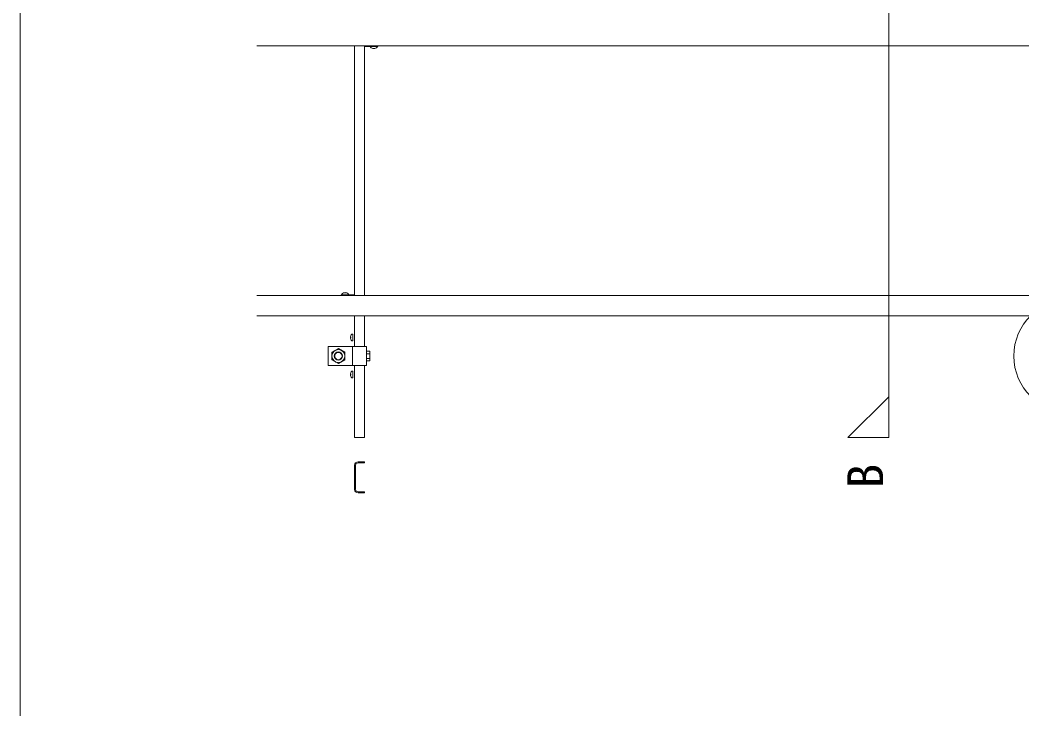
# Model space of a CAD drawing. Units: millimetres, scale not verified. Extents: x -1948 to 1948, y -1375 to 1375.
# Drawn here: x -1948 to -1332, y -113 to 310 of the extents above; entities that cross this region are included whole.
import ezdxf
from ezdxf.enums import TextEntityAlignment as Align

# ---------------------------------------------------------------- set-up
doc = ezdxf.new("R2010")
doc.units = ezdxf.units.MM
doc.header["$LTSCALE"] = 10
for name, color, linetype, lineweight in [('0-0_図面枠', 4, 'Continuous', 18), ('1-2_吊ボルト', 7, 'Continuous', 18), ('1-3_ハンガ・ナット', 4, 'Continuous', 18), ('1-4_野縁受け', 7, 'Continuous', 18), ('1-5_クリップ', 4, 'Continuous', 18), ('1-6_野縁', 6, 'Continuous', 18), ('1-8_文字', 4, 'Continuous', 18), ('1-B_ﾌﾞﾚｰｽ材', 7, 'Continuous', 18), ('1-C_ねじ', 4, 'Continuous', 18)]:
    doc.layers.add(name, color=color, linetype=linetype, lineweight=lineweight)
doc.styles.add('ＭＳ ゴシック', font='')
doc.styles.get('ＭＳ ゴシック').set_extended_font_data('MS Gothic')

msp = doc.modelspace()

# ---------------------------------------------------------------- linework, layer by layer
at = {"layer": '0-0_図面枠', "color": 7}
msp.add_lwpolyline([(-1947.5, 1375), (-1947.5, -1375), (1947.5, -1375)], dxfattribs=at)
at = {"layer": '1-2_吊ボルト', "color": 4}
msp.add_circle((-1751.94, 103.54), 2.25, dxfattribs=at)
at = {"layer": '1-3_ハンガ・ナット'}
for p, q in [((-1758.19, 109.29), (-1758.19, 97.79)), ((-1734.69, 109.29), (-1758.19, 109.29)), ((-1751.94, 108.16), (-1755.94, 105.85)), ((-1755.94, 101.23), (-1755.94, 105.85)), ((-1751.94, 108.16), (-1747.94, 105.85)), ((-1747.94, 101.23), (-1747.94, 105.85)), ((-1743.19, 109.29), (-1743.19, 97.79)), ((-1734.69, 109.29), (-1734.69, 97.79)), ((-1734.69, 106.43), (-1732.69, 106.43)), ((-1734.69, 104.98), (-1732.69, 104.98)), ((-1732.69, 106.43), (-1732.69, 100.65)), ((-1732.69, 106.43), (-1732.69, 100.65)), ((-1751.94, 98.92), (-1755.94, 101.23)), ((-1751.94, 98.92), (-1747.94, 101.23)), ((-1734.69, 102.1), (-1732.69, 102.1)), ((-1734.69, 100.65), (-1732.69, 100.65)), ((-1758.19, 97.79), (-1734.69, 97.79))]:
    msp.add_line(p, q, dxfattribs=at)
for radius in [4, 2.5, 2.25]:
    msp.add_circle((-1751.94, 103.54), radius, dxfattribs=at)
at = {"layer": '1-4_野縁受け', "color": 4}
for p, q in [((-1741.94, 294.04), (-1741.94, 140.79)), ((-1735.94, 294.04), (-1735.94, 140.79)), ((-1741.94, 128.29), (-1741.94, 109.29)), ((-1735.94, 128.29), (-1735.94, 109.29)), ((-1741.94, 97.79), (-1741.94, 53.54)), ((-1735.94, 97.79), (-1735.94, 53.54)), ((-1741.94, 53.54), (-1735.94, 53.54))]:
    msp.add_line(p, q, dxfattribs=at)
at = {"layer": '1-4_野縁受け'}
for p, q in [((-1739.84, 38.54), (-1735.94, 38.54)), ((-1739.84, 37.94), (-1735.94, 37.94)), ((-1735.94, 38.54), (-1735.94, 37.94)), ((-1741.94, 21.64), (-1741.94, 36.44)), ((-1741.34, 21.64), (-1741.34, 36.44)), ((-1739.84, 20.14), (-1735.94, 20.14)), ((-1735.94, 19.54), (-1739.84, 19.54)), ((-1735.94, 20.14), (-1735.94, 19.54))]:
    msp.add_line(p, q, dxfattribs=at)
for centre, radius, start, end in [((-1739.84, 36.44), 2.1, 90, 180), ((-1739.84, 36.44), 1.5, 90, 180), ((-1739.84, 21.64), 2.1, 180, 270), ((-1739.84, 21.64), 1.5, 180, 270)]:
    msp.add_arc(centre, radius, start, end, dxfattribs=at)
at = {"layer": '1-5_クリップ'}
for p, q in [((-1727.64, 294.04), (-1735.94, 294.04)), ((-1735.64, 293.74), (-1727.64, 293.74)), ((-1727.64, 294.04), (-1727.64, 293.74)), ((-1742.24, 141.09), (-1750.24, 141.09)), ((-1750.24, 140.79), (-1750.24, 141.09)), ((-1750.24, 140.79), (-1741.94, 140.79))]:
    msp.add_line(p, q, dxfattribs=at)
for centre, start, end in [((-1735.64, 294.04), 180, 270), ((-1742.24, 140.79), 0, 90)]:
    msp.add_arc(centre, 0.3, start, end, dxfattribs=at)
at = {"layer": '1-6_野縁'}
for p, q in [((-801.94, 294.04), (-1801.94, 294.04)), ((-1801.94, 140.79), (-801.94, 140.79)), ((-1801.94, 128.29), (-801.94, 128.29))]:
    msp.add_line(p, q, dxfattribs=at)
at = {"layer": '1-8_文字', "color": 2}
for p, q in [((-1413.82, 1053.54), (-1413.82, 53.54)), ((-1438.82, 53.54), (-1413.82, 78.54)), ((-1413.82, 53.54), (-1438.82, 53.54))]:
    msp.add_line(p, q, dxfattribs=at)
at = {"layer": '1-B_ﾌﾞﾚｰｽ材'}
msp.add_circle((-1301.94, 103.54), 35, dxfattribs=at)
at = {"layer": '1-C_ねじ'}
for p, q in [((-1732.14, 293.74), (-1728.14, 293.74)), ((-1732.14, 293.24), (-1732.14, 293.74)), ((-1730.51, 292.49), (-1729.76, 292.49)), ((-1730.51, 292.37), (-1730.51, 292.49)), ((-1729.76, 292.37), (-1729.76, 292.49)), ((-1728.14, 293.24), (-1728.14, 293.74)), ((-1749.74, 141.59), (-1749.74, 141.09)), ((-1748.11, 142.46), (-1748.11, 142.34)), ((-1747.36, 142.34), (-1748.11, 142.34)), ((-1747.36, 142.46), (-1747.36, 142.34)), ((-1745.74, 141.59), (-1745.74, 141.09)), ((-1745.74, 141.09), (-1749.74, 141.09)), ((-1744.46, 115.31), (-1744.34, 115.31)), ((-1744.46, 114.56), (-1744.34, 114.56)), ((-1744.34, 115.31), (-1744.34, 114.56)), ((-1743.59, 116.94), (-1743.09, 116.94)), ((-1743.59, 112.94), (-1743.09, 112.94)), ((-1743.09, 116.94), (-1743.09, 112.94)), ((-1744.46, 92.51), (-1744.34, 92.51)), ((-1744.34, 92.51), (-1744.34, 91.76)), ((-1743.59, 94.14), (-1743.09, 94.14)), ((-1743.09, 94.14), (-1743.09, 90.14)), ((-1744.46, 91.76), (-1744.34, 91.76)), ((-1743.59, 90.14), (-1743.09, 90.14))]:
    msp.add_line(p, q, dxfattribs=at)
for centre, start, end in [((-1730.14, 295.01), 221.54451, 318.45549), ((-1747.74, 139.82), 41.54451, 138.45549), ((-1741.81, 114.94), 131.54451, 228.45549), ((-1741.81, 92.14), 131.54451, 228.45549)]:
    msp.add_arc(centre, 2.67, start, end, dxfattribs=at)

# ---------------------------------------------------------------- texts
at = {"layer": '1-8_文字', "color": 7, "style": 'ＭＳ ゴシック'}
msp.add_text('B', height=21.99, rotation=90, dxfattribs=at).set_placement((-1410.63, 22.3), align=Align.BOTTOM_LEFT)

doc.saveas('drawing.dxf')
